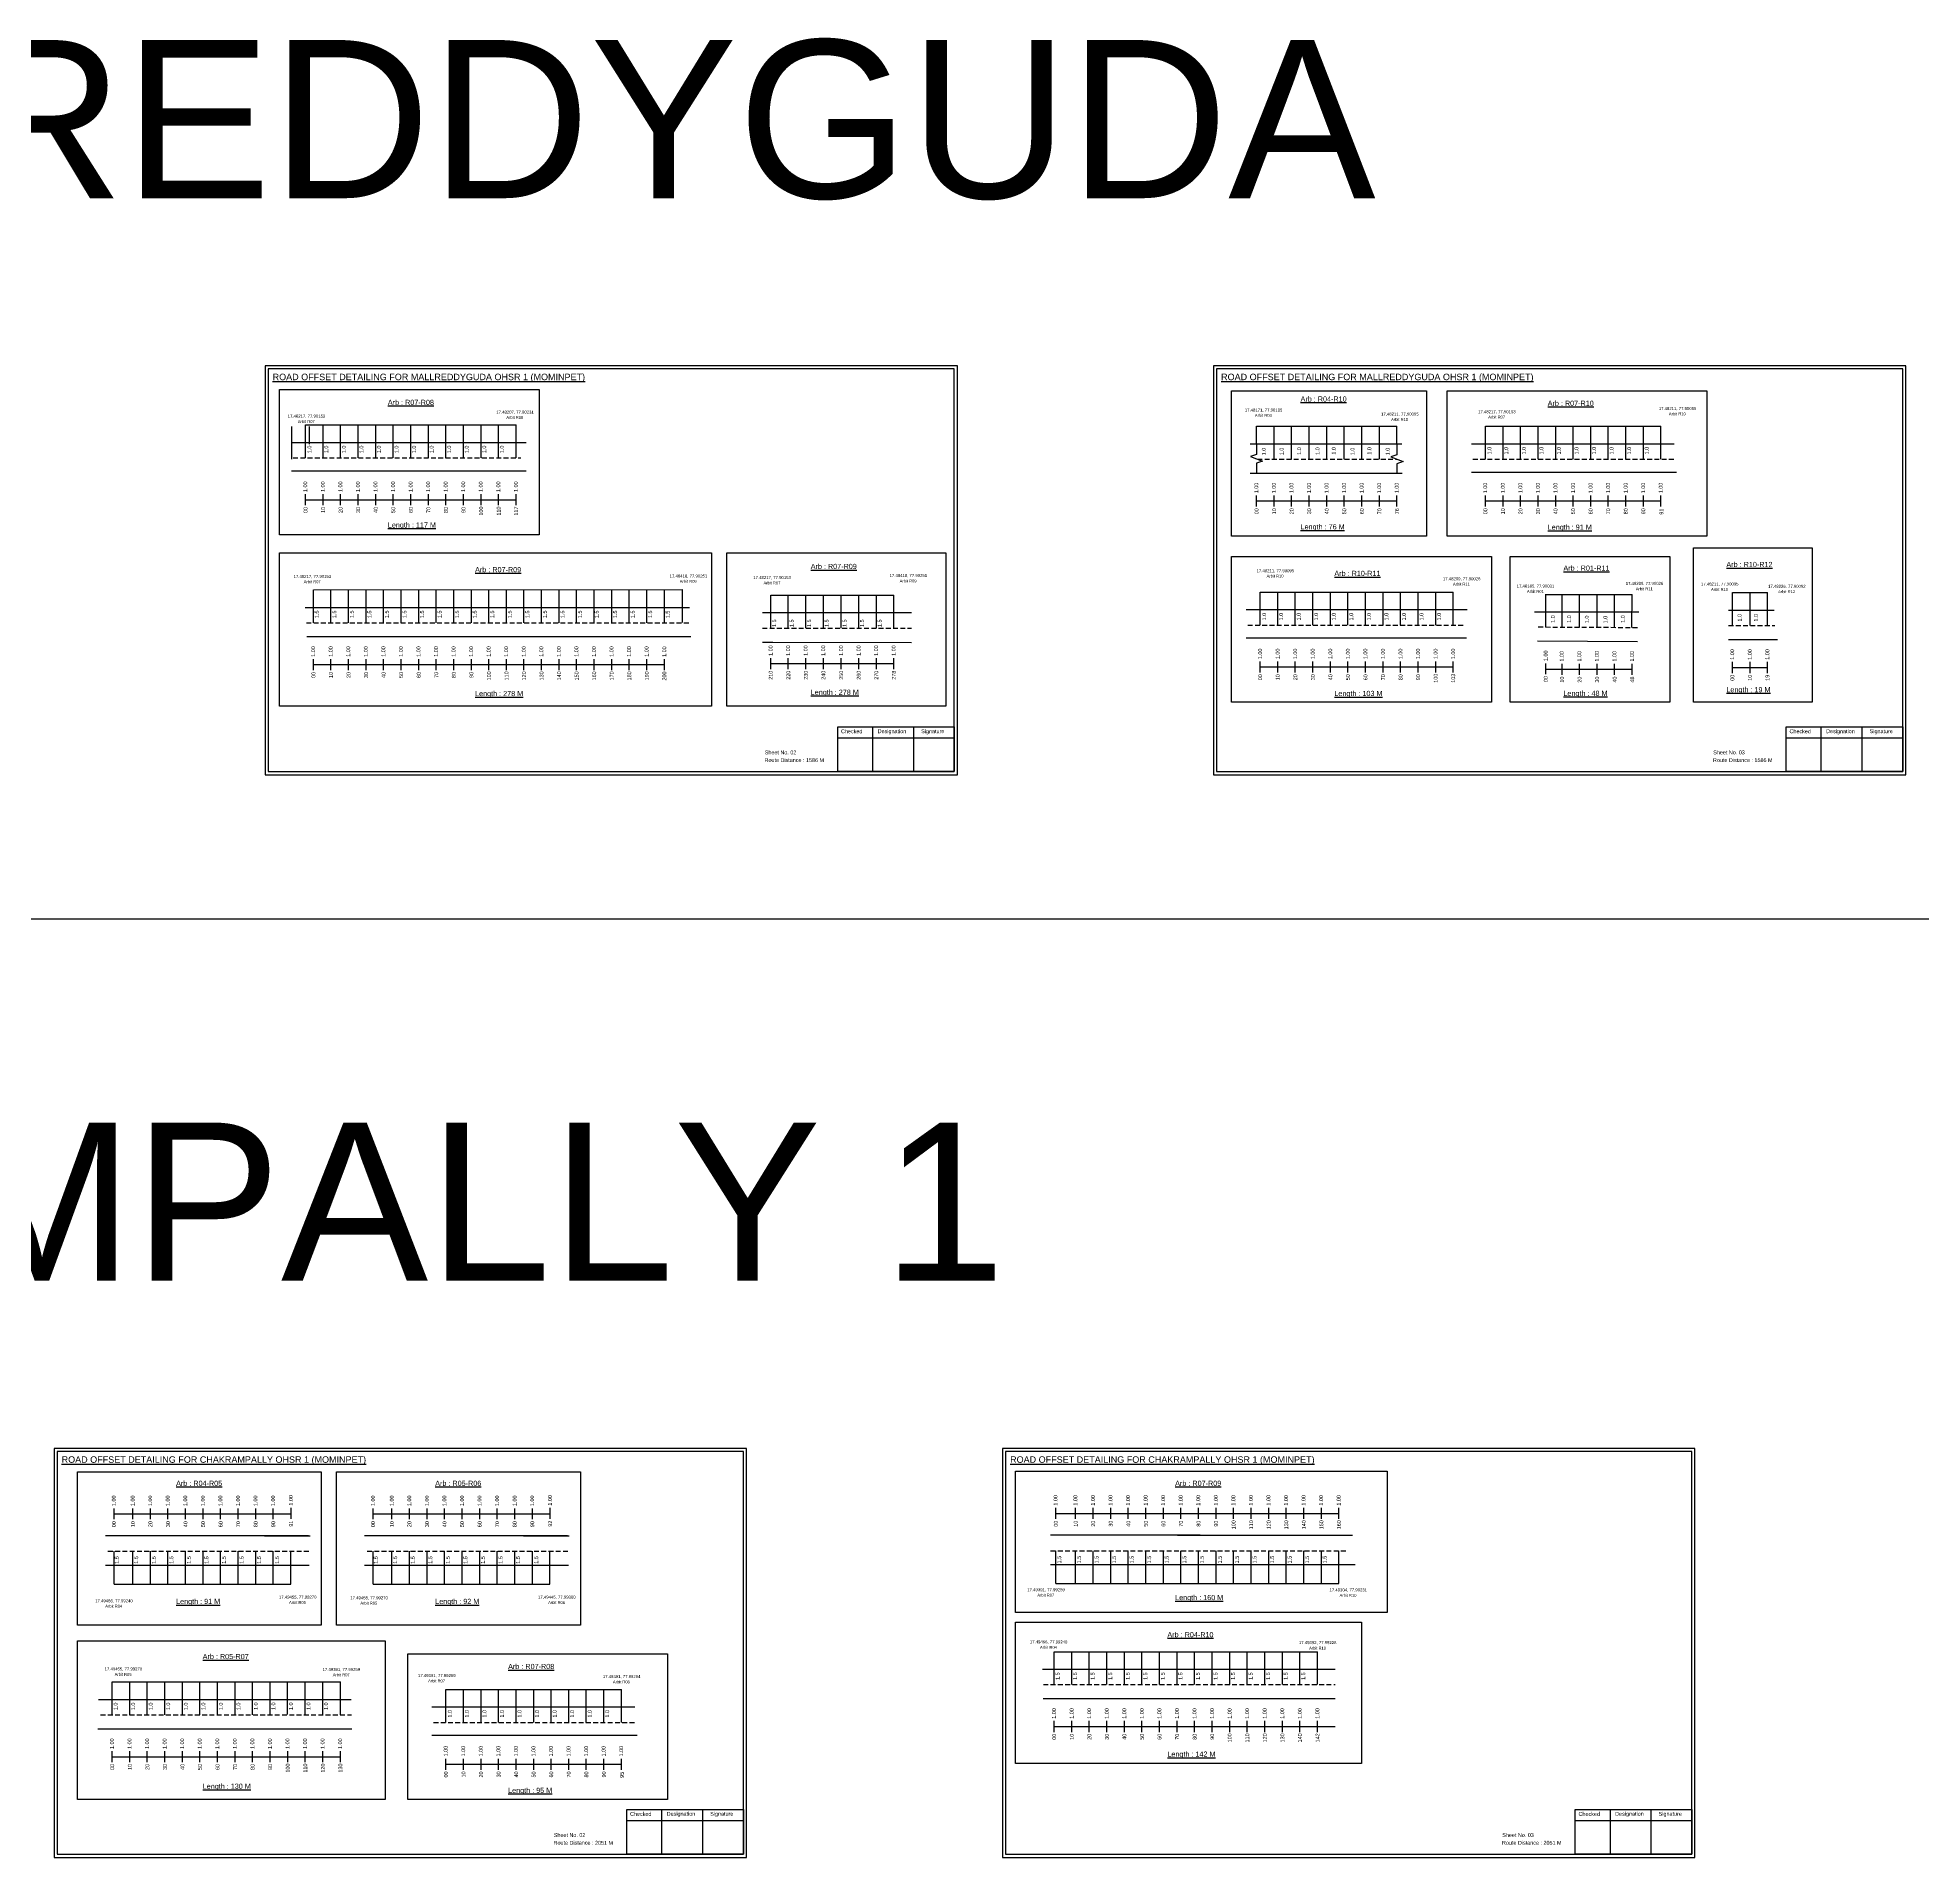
# Model space of a CAD drawing. Header units: inches. Extents: x -117 to 51867, y -12715 to 3423.
# Drawn here: x 29592 to 31053, y -1368 to 42 of the extents above; entities that cross this region are included whole.
import ezdxf

# ---------------------------------------------------------------- set-up
doc = ezdxf.new("R2010")
doc.units = ezdxf.units.IN
doc.header["$MEASUREMENT"] = 0
doc.linetypes.add('DASHED2', pattern=[0.375, 0.25, -0.125])
for name, color, linetype in [('PDF_Geometry', 7, 'Continuous'), ('PDF_Text', 5, 'Continuous'), ('pipe', 5, 'Continuous')]:
    doc.layers.add(name, color=color, linetype=linetype)
doc.styles.add('PDF Arial', font='arial.ttf')
doc.styles.get("Standard").update_dxf_attribs({"font": 'arial.ttf'})

msp = doc.modelspace()

# ---------------------------------------------------------------- linework, layer by layer
for p, q in [((29789.5, -284.6), (29789.5, -259.1)), ((29800, -283.5), (29800, -258)), ((29803.1, -272.8), (29803.1, -259.1)), ((29813.6, -283.5), (29813.6, -258)), ((29827.2, -283.5), (29827.2, -258)), ((29840.8, -283.5), (29840.8, -258)), ((29854.4, -283.5), (29854.4, -258)), ((29868, -283.5), (29868, -258)), ((29881.6, -283.5), (29881.6, -258)), ((29895.2, -283.5), (29895.2, -258)), ((29908.8, -283.5), (29908.8, -258)), ((29922.4, -283.5), (29922.4, -258)), ((29936, -283.5), (29936, -258)), ((29949.6, -283.5), (29949.6, -258)), ((29963.2, -283.5), (29963.2, -258)), ((30537, -272.6), (30537, -259)), ((30550.6, -284.5), (30550.6, -259)), ((30564.2, -284.5), (30564.2, -259)), ((30577.8, -284.5), (30577.8, -259)), ((30591.4, -284.5), (30591.4, -259)), ((30605, -284.5), (30605, -259)), ((30618.6, -284.5), (30618.6, -259)), ((30632.2, -284.5), (30632.2, -259)), ((30645.8, -272.6), (30645.8, -259)), ((30714.4, -284.5), (30714.4, -259)), ((30728, -284.5), (30728, -259)), ((30741.6, -284.5), (30741.6, -259)), ((30755.2, -284.5), (30755.2, -259)), ((30768.8, -284.5), (30768.8, -259)), ((30782.4, -284.5), (30782.4, -259)), ((30796, -284.5), (30796, -259)), ((30809.6, -284.5), (30809.6, -259)), ((30823.2, -284.5), (30823.2, -259)), ((30836.8, -284.5), (30836.8, -259)), ((30850.4, -284.5), (30850.4, -259)), ((29789.1, -271.6), (29971, -271.6)), ((30532, -272.6), (30649.6, -272.6)), ((30703.5, -272.6), (30860.6, -272.6)), ((29971, -293.8), (29789.1, -293.8)), ((30532.1, -295.3), (30649.9, -295.3)), ((30862.5, -294.8), (30703.5, -294.8)), ((29806.1, -411.2), (29806.1, -385.7)), ((29819.7, -411.2), (29819.7, -385.7)), ((29833.3, -411.2), (29833.3, -385.7)), ((29846.9, -411.2), (29846.9, -385.7)), ((29860.5, -411.2), (29860.5, -385.7)), ((29874.1, -411.2), (29874.1, -385.7)), ((29887.7, -411.2), (29887.7, -385.7)), ((29901.3, -411.2), (29901.3, -385.7)), ((29914.9, -411.2), (29914.9, -385.7)), ((29928.5, -411.2), (29928.5, -385.7)), ((29942.1, -411.2), (29942.1, -385.7)), ((29955.7, -411.2), (29955.7, -385.7)), ((29969.3, -411.2), (29969.3, -385.7)), ((29982.9, -411.2), (29982.9, -385.7)), ((29996.5, -411.2), (29996.5, -385.7)), ((30010.1, -411.2), (30010.1, -385.7)), ((30023.7, -411.2), (30023.7, -385.7)), ((30037.3, -411.2), (30037.3, -385.7)), ((30050.9, -411.2), (30050.9, -385.7)), ((30064.5, -411.2), (30064.5, -385.7)), ((30078.2, -411.1), (30078.2, -385.8)), ((30092.1, -411.1), (30092.1, -385.5)), ((30160.5, -415.5), (30160.5, -390)), ((30174.1, -415.5), (30174.1, -390)), ((30187.7, -415.5), (30187.7, -390)), ((30201.3, -415.5), (30201.3, -390)), ((30215.2, -415.5), (30215.2, -390)), ((30228.8, -415.5), (30228.8, -390)), ((30242.4, -415.5), (30242.4, -390)), ((30256, -415.5), (30256, -390)), ((30539.8, -413), (30539.8, -387.5)), ((30553.4, -413), (30553.4, -387.5)), ((30567, -413), (30567, -387.5)), ((30580.6, -413), (30580.6, -387.5)), ((30594.2, -413), (30594.2, -387.5)), ((30607.8, -413), (30607.8, -387.5)), ((30621.4, -413), (30621.4, -387.5)), ((30635, -413), (30635, -387.5)), ((30648.6, -413), (30648.6, -387.5)), ((30662.2, -413), (30662.2, -387.5)), ((30675.8, -413), (30675.8, -387.5)), ((30689.4, -413), (30689.4, -387.5)), ((30761.2, -414.6), (30761.2, -389.1)), ((30773.7, -414.7), (30773.7, -389.4)), ((30787.3, -414.7), (30787.3, -389.4)), ((30800.9, -414.6), (30800.9, -389.4)), ((30814.5, -414.9), (30814.5, -389.4)), ((30827.9, -414.9), (30828.1, -389.4)), ((30905.8, -413.5), (30905.8, -387.9)), ((30919.4, -413.5), (30919.4, -387.9)), ((30933, -413.5), (30933, -387.9)), ((29799.7, -399.3), (30097.6, -399.3)), ((30269.6, -403.6), (30154.1, -403.6)), ((30529, -401.1), (30700.3, -401.1)), ((30833.3, -403), (30752.4, -403)), ((30902.8, -401.6), (30938.2, -401.6)), ((29801, -421.9), (30098.5, -422)), ((30699.6, -423.3), (30529, -423.3)), ((30154.1, -426.3), (30162.2, -426.3)), ((30162.2, -426.3), (30269.6, -426.6)), ((30754.6, -425.2), (30832.3, -425.7)), ((30902.8, -424.3), (30940.6, -424.3)), ((28753.1, -640.7), (32254.2, -640.7)), ((29802.3, -1118.7), (29645, -1118.7)), ((29768.2, -1118.7), (29803.5, -1118.7)), ((30003, -1118.7), (29845.8, -1118.7)), ((29969, -1118.7), (30004.3, -1118.7)), ((30493.2, -1118.3), (30377.4, -1118.3)), ((30475.7, -1118.3), (30611.3, -1118.3)), ((29651.6, -1156.1), (29651.6, -1130.5)), ((29666.2, -1156.1), (29666.2, -1130.5)), ((29679.8, -1156.1), (29679.8, -1130.5)), ((29693.4, -1156.1), (29693.4, -1130.5)), ((29707, -1156.1), (29707, -1130.5)), ((29720.6, -1156.1), (29720.6, -1130.5)), ((29734.2, -1156.1), (29734.2, -1130.5)), ((29747.8, -1156.1), (29747.8, -1130.5)), ((29761.4, -1156.1), (29761.4, -1130.5)), ((29775, -1156.1), (29775, -1130.5)), ((29788.6, -1156.1), (29788.6, -1130.5)), ((29852.3, -1156.1), (29852.3, -1130.5)), ((29867, -1156.1), (29867, -1130.5)), ((29880.6, -1156.1), (29880.6, -1130.5)), ((29894.2, -1156.1), (29894.2, -1130.5)), ((29907.8, -1156.1), (29907.8, -1130.5)), ((29921.4, -1156.1), (29921.4, -1130.5)), ((29935, -1156.1), (29935, -1130.5)), ((29948.6, -1156.1), (29948.6, -1130.5)), ((29962.2, -1156.1), (29962.2, -1130.5)), ((29975.8, -1156.1), (29975.8, -1130.5)), ((29989.4, -1156.1), (29989.4, -1130.5)), ((30381.4, -1155.7), (30381.4, -1130.2)), ((30396.8, -1155.7), (30396.8, -1130.2)), ((30410.4, -1155.7), (30410.4, -1130.2)), ((30424, -1155.7), (30424, -1130.2)), ((30437.6, -1155.7), (30437.6, -1130.2)), ((30451.2, -1155.7), (30451.2, -1130.2)), ((30464.8, -1155.7), (30464.8, -1130.2)), ((30478.4, -1155.7), (30478.4, -1130.2)), ((30492, -1155.7), (30492, -1130.2)), ((30505.6, -1155.7), (30505.6, -1130.2)), ((30519.2, -1155.7), (30519.2, -1130.2)), ((30532.8, -1155.7), (30532.8, -1130.2)), ((30546.4, -1155.7), (30546.4, -1130.2)), ((30560, -1155.7), (30560, -1130.2)), ((30573.6, -1155.7), (30573.6, -1130.2)), ((30587.2, -1155.7), (30587.2, -1130.2)), ((30600.8, -1155.7), (30600.8, -1130.2)), ((29645, -1141.3), (29677.1, -1141.3)), ((29677.1, -1141.3), (29802.9, -1141.3)), ((29845.8, -1141.3), (29877.9, -1141.3)), ((29877.9, -1141.3), (30003.7, -1141.3)), ((30377.4, -1141), (30613.4, -1141)), ((30380.2, -1234), (30380.2, -1208.5)), ((30393.8, -1234), (30393.8, -1208.5)), ((30407.4, -1234), (30407.4, -1208.5)), ((30421, -1234), (30421, -1208.5)), ((30434.6, -1234), (30434.6, -1208.5)), ((30448.2, -1234), (30448.2, -1208.5)), ((30461.8, -1234), (30461.8, -1208.5)), ((30475.4, -1234), (30475.4, -1208.5)), ((30489, -1234), (30489, -1208.5)), ((30502.6, -1234), (30502.6, -1208.5)), ((30516.2, -1234), (30516.2, -1208.5)), ((30529.8, -1234), (30529.8, -1208.5)), ((30543.4, -1234), (30543.4, -1208.5)), ((30557, -1234), (30557, -1208.5)), ((30570.6, -1234), (30570.6, -1208.5)), ((30584.2, -1234), (30584.2, -1208.5)), ((30371, -1222.1), (30597.8, -1222.1)), ((29650.2, -1257.4), (29650.2, -1231.9)), ((29663.8, -1257.4), (29663.8, -1231.9)), ((29677.4, -1257.4), (29677.4, -1231.9)), ((29691, -1257.4), (29691, -1231.9)), ((29704.6, -1257.4), (29704.6, -1231.9)), ((29718.2, -1257.4), (29718.2, -1231.9)), ((29731.8, -1257.4), (29731.8, -1231.9)), ((29745.4, -1257.4), (29745.4, -1231.9)), ((29759, -1257.4), (29759, -1231.9)), ((29772.5, -1257.2), (29772.5, -1231.7)), ((29786.1, -1257.2), (29786.1, -1231.7)), ((29799.7, -1257.2), (29799.7, -1231.7)), ((29813.3, -1257.2), (29813.3, -1231.7)), ((29827, -1257.4), (29827, -1231.9)), ((29908.8, -1263.2), (29908.8, -1237.7)), ((29922.4, -1263.2), (29922.4, -1237.7)), ((29936, -1263.2), (29936, -1237.7)), ((29949.6, -1263.2), (29949.6, -1237.7)), ((29963.2, -1263.2), (29963.2, -1237.7)), ((29976.8, -1263.2), (29976.8, -1237.7)), ((29990.4, -1263.2), (29990.4, -1237.7)), ((30004, -1263.2), (30004, -1237.7)), ((30017.6, -1263.2), (30017.6, -1237.7)), ((30031.2, -1263.2), (30031.2, -1237.7)), ((30044.8, -1263.2), (30044.8, -1237.7)), ((29639.5, -1245.5), (29835.4, -1245.5)), ((29897.9, -1251.3), (30055.1, -1251.3)), ((30371.5, -1244.8), (30597.8, -1244.8)), ((29639, -1268.2), (29835.8, -1268.2)), ((30056.9, -1273.5), (29897.9, -1273.5))]:
    msp.add_line(p, q)
at = {"color": 5}
for p, q in [((29800, -258), (29963.2, -258)), ((30537, -259), (30645.8, -259)), ((30714.4, -259), (30850.4, -259)), ((29806.1, -385.7), (30092.1, -385.5)), ((30160.5, -390), (30256, -390)), ((30539.8, -387.5), (30689.4, -387.5)), ((30761.2, -389.4), (30828.1, -389.4)), ((30905.8, -387.9), (30933, -387.9)), ((29651.6, -1156.1), (29788.6, -1156.1)), ((29852.3, -1156.1), (29989.4, -1156.1)), ((30381.4, -1155.7), (30600.8, -1155.7)), ((30380.2, -1208.5), (30584.2, -1208.5)), ((29650.2, -1231.9), (29827, -1231.9)), ((29908.8, -1237.7), (30044.8, -1237.7))]:
    msp.add_line(p, q, dxfattribs=at)
at = {"linetype": 'DASHED2', "ltscale": 15}
for p, q in [((29790.4, -283.5), (29966.8, -283.5)), ((30537.7, -284.5), (30645.8, -284.5)), ((30704.7, -284.5), (30860.6, -284.5)), ((29800.7, -411.2), (30097.2, -411.2)), ((30154.1, -415.5), (30269.6, -415.5)), ((30530.2, -413), (30697.8, -413)), ((30755.3, -414.5), (30833.6, -414.9)), ((30902.8, -413.5), (30938.7, -413.5)), ((29646.9, -1130.5), (29803.2, -1130.5)), ((29847.7, -1130.5), (30004, -1130.5)), ((30377.4, -1130.2), (30607.8, -1130.2)), ((30371.8, -1233.9), (30597.8, -1234)), ((29641.2, -1257.4), (29835.5, -1257.4)), ((29899.2, -1263.2), (30055.1, -1263.2))]:
    msp.add_line(p, q, dxfattribs=at)
at = {"color": 217, "true_color": 0x93278f}
for p, q in [((29800, -320.2), (29800, -311.6)), ((29800, -315.9), (29963.2, -315.9)), ((29813.6, -320.2), (29813.6, -311.6)), ((29827.2, -320.2), (29827.2, -311.6)), ((29840.8, -320.2), (29840.8, -311.6)), ((29854.4, -320.2), (29854.4, -311.6)), ((29868, -320.2), (29868, -311.6)), ((29881.6, -320.2), (29881.6, -311.6)), ((29895.2, -320.2), (29895.2, -311.6)), ((29908.8, -320.2), (29908.8, -311.6)), ((29922.4, -320.2), (29922.4, -311.6)), ((29936, -320.2), (29936, -311.6)), ((29949.6, -320.2), (29949.6, -311.6)), ((29963.2, -320.2), (29963.2, -311.6)), ((30537, -321.2), (30537, -312.7)), ((30537, -316.9), (30645.8, -316.9)), ((30550.6, -321.2), (30550.6, -312.7)), ((30564.2, -321.2), (30564.2, -312.7)), ((30577.8, -321.2), (30577.8, -312.7)), ((30591.4, -321.2), (30591.4, -312.7)), ((30605, -321.2), (30605, -312.7)), ((30618.6, -321.2), (30618.6, -312.7)), ((30632.2, -321.2), (30632.2, -312.7)), ((30645.8, -321.2), (30645.8, -312.7)), ((30714.4, -321.2), (30714.4, -312.7)), ((30714.4, -316.9), (30850.4, -316.9)), ((30728, -321.2), (30728, -312.7)), ((30741.6, -321.2), (30741.6, -312.7)), ((30755.2, -321.2), (30755.2, -312.7)), ((30768.8, -321.2), (30768.8, -312.7)), ((30782.4, -321.2), (30782.4, -312.7)), ((30796, -321.2), (30796, -312.7)), ((30809.6, -321.2), (30809.6, -312.7)), ((30823.2, -321.2), (30823.2, -312.7)), ((30836.8, -321.2), (30836.8, -312.7)), ((30850.4, -321.2), (30850.4, -312.7)), ((29806.1, -447.9), (29806.1, -439.4)), ((29806.1, -443.7), (30078.2, -443.6)), ((29819.7, -447.9), (29819.7, -439.4)), ((29833.3, -447.9), (29833.3, -439.4)), ((29846.9, -447.9), (29846.9, -439.4)), ((29860.5, -447.9), (29860.5, -439.4)), ((29874.1, -447.9), (29874.1, -439.4)), ((29887.7, -447.9), (29887.7, -439.4)), ((29901.3, -447.9), (29901.3, -439.4)), ((29914.9, -447.9), (29914.9, -439.4)), ((29928.5, -447.9), (29928.5, -439.4)), ((29942.1, -447.9), (29942.1, -439.4)), ((29955.7, -447.9), (29955.7, -439.4)), ((29969.3, -447.9), (29969.3, -439.4)), ((29982.9, -447.9), (29982.9, -439.4)), ((29996.5, -447.9), (29996.5, -439.4)), ((30010.1, -447.9), (30010.1, -439.4)), ((30023.7, -447.9), (30023.7, -439.4)), ((30037.3, -447.9), (30037.3, -439.4)), ((30050.9, -447.9), (30050.9, -439.4)), ((30064.5, -447.9), (30064.5, -439.4)), ((30078.2, -448), (30078.2, -439.5)), ((30160.5, -447.2), (30160.5, -438.6)), ((30160.5, -442.9), (30256, -442.9)), ((30174.1, -447.2), (30174.1, -438.6)), ((30187.7, -447.2), (30187.7, -438.6)), ((30201.3, -447.2), (30201.3, -438.6)), ((30215.2, -447.2), (30215.2, -438.6)), ((30228.8, -447.2), (30228.8, -438.6)), ((30242.4, -447.2), (30242.4, -438.6)), ((30256, -447.2), (30256, -438.6)), ((30539.8, -449.7), (30539.8, -441.2)), ((30539.8, -445.5), (30689.4, -445.4)), ((30553.4, -449.7), (30553.4, -441.2)), ((30567, -449.7), (30567, -441.2)), ((30580.6, -449.7), (30580.6, -441.2)), ((30594.2, -449.7), (30594.2, -441.2)), ((30607.8, -449.7), (30607.8, -441.2)), ((30621.4, -449.7), (30621.4, -441.2)), ((30635, -449.7), (30635, -441.2)), ((30648.6, -449.7), (30648.6, -441.2)), ((30662.2, -449.7), (30662.2, -441.2)), ((30675.8, -449.7), (30675.8, -441.2)), ((30689.4, -449.7), (30689.4, -441.2)), ((30761.2, -451.2), (30761.2, -442.7)), ((30761.2, -447.3), (30828.1, -447.3)), ((30773.7, -451.6), (30773.7, -443)), ((30787.3, -451.6), (30787.3, -443)), ((30800.9, -451.6), (30800.9, -443)), ((30814.5, -451.6), (30814.5, -443)), ((30828.1, -451.6), (30828.1, -443)), ((30905.8, -450.2), (30905.8, -441.6)), ((30905.8, -445.9), (30933, -445.9)), ((30919.4, -450.2), (30919.4, -441.6)), ((30933, -450.2), (30933, -441.6)), ((29651.6, -1105.9), (29651.6, -1097.4)), ((29651.6, -1101.7), (29788.8, -1101.6)), ((29666.2, -1105.9), (29666.2, -1097.4)), ((29679.8, -1105.9), (29679.8, -1097.4)), ((29693.4, -1105.9), (29693.4, -1097.4)), ((29707, -1105.9), (29707, -1097.4)), ((29720.6, -1105.9), (29720.6, -1097.4)), ((29734.2, -1105.9), (29734.2, -1097.4)), ((29747.8, -1105.9), (29747.8, -1097.4)), ((29761.4, -1105.9), (29761.4, -1097.4)), ((29775, -1105.9), (29775, -1097.4)), ((29788.8, -1105.6), (29788.8, -1097)), ((29852.3, -1105.9), (29852.3, -1097.4)), ((29852.3, -1101.7), (29989.6, -1101.6)), ((29867, -1105.9), (29867, -1097.4)), ((29880.6, -1105.9), (29880.6, -1097.4)), ((29894.2, -1105.9), (29894.2, -1097.4)), ((29907.8, -1105.9), (29907.8, -1097.4)), ((29921.4, -1105.9), (29921.4, -1097.4)), ((29935, -1105.9), (29935, -1097.4)), ((29948.6, -1105.9), (29948.6, -1097.4)), ((29962.2, -1105.9), (29962.2, -1097.4)), ((29975.8, -1105.9), (29975.8, -1097.4)), ((29989.6, -1105.6), (29989.6, -1097)), ((30381.4, -1105.6), (30381.4, -1097)), ((30381.4, -1101.3), (30600.8, -1101.3)), ((30396.8, -1105.6), (30396.8, -1097)), ((30410.4, -1105.6), (30410.4, -1097)), ((30424, -1105.6), (30424, -1097)), ((30437.6, -1105.6), (30437.6, -1097)), ((30451.2, -1105.6), (30451.2, -1097)), ((30464.8, -1105.6), (30464.8, -1097)), ((30478.4, -1105.6), (30478.4, -1097)), ((30492, -1105.6), (30492, -1097)), ((30505.6, -1105.6), (30505.6, -1097)), ((30519.2, -1105.6), (30519.2, -1097)), ((30532.8, -1105.6), (30532.8, -1097)), ((30546.4, -1105.6), (30546.4, -1097)), ((30560, -1105.6), (30560, -1097)), ((30573.6, -1105.6), (30573.6, -1097)), ((30587.2, -1105.6), (30587.2, -1097)), ((30600.8, -1105.6), (30600.8, -1097)), ((30380.1, -1270.7), (30380.1, -1262.1)), ((30380.2, -1266.4), (30597.8, -1266.4)), ((30393.8, -1270.7), (30393.8, -1262.1)), ((30407.4, -1270.7), (30407.4, -1262.1)), ((30421, -1270.7), (30421, -1262.1)), ((30434.6, -1270.7), (30434.6, -1262.1)), ((30448.2, -1270.7), (30448.2, -1262.1)), ((30461.8, -1270.7), (30461.8, -1262.1)), ((30475.4, -1270.7), (30475.4, -1262.1)), ((30489, -1270.7), (30489, -1262.1)), ((30502.6, -1270.7), (30502.6, -1262.1)), ((30516.2, -1270.7), (30516.2, -1262.1)), ((30529.8, -1270.7), (30529.8, -1262.1)), ((30543.4, -1270.7), (30543.4, -1262.1)), ((30557, -1270.7), (30557, -1262.1)), ((30570.6, -1270.7), (30570.6, -1262.1)), ((30584.2, -1270.7), (30584.2, -1262.1)), ((29650.2, -1294.1), (29650.2, -1285.6)), ((29650.2, -1289.9), (29827, -1289.8)), ((29663.8, -1294.1), (29663.8, -1285.6)), ((29677.4, -1294.1), (29677.4, -1285.6)), ((29691, -1294.1), (29691, -1285.6)), ((29704.6, -1294.1), (29704.6, -1285.6)), ((29718.2, -1294.1), (29718.2, -1285.6)), ((29731.8, -1294.1), (29731.8, -1285.6)), ((29745.4, -1294.1), (29745.4, -1285.6)), ((29759, -1294.1), (29759, -1285.6)), ((29772.6, -1294.1), (29772.6, -1285.6)), ((29786.2, -1294.1), (29786.2, -1285.6)), ((29799.8, -1294.1), (29799.8, -1285.6)), ((29813.4, -1294.1), (29813.4, -1285.6)), ((29827, -1294.1), (29827, -1285.6)), ((29908.8, -1299.9), (29908.8, -1291.4)), ((29908.8, -1295.6), (30044.8, -1295.6)), ((29922.4, -1299.9), (29922.4, -1291.4)), ((29936, -1299.9), (29936, -1291.4)), ((29949.6, -1299.9), (29949.6, -1291.4)), ((29963.2, -1299.9), (29963.2, -1291.4)), ((29976.8, -1299.9), (29976.8, -1291.4)), ((29990.4, -1299.9), (29990.4, -1291.4)), ((30004, -1299.9), (30004, -1291.4)), ((30017.6, -1299.9), (30017.6, -1291.4)), ((30031.2, -1299.9), (30031.2, -1291.4)), ((30044.8, -1299.9), (30044.8, -1291.4))]:
    msp.add_line(p, q, dxfattribs=at)
for points in [[(29779.9, -230.5), (29981.1, -230.5), (29981.1, -343.2), (29779.9, -343.2)], [(30517.7, -231.5), (30668.6, -231.5), (30668.6, -344.2), (30517.7, -344.2)], [(30684.8, -231.5), (30886, -231.5), (30886, -344.2), (30684.8, -344.2)], [(29779.9, -357), (30114.6, -357), (30114.6, -476), (29779.9, -476)], [(30126.6, -357.1), (30296.2, -357.1), (30296.2, -476), (30126.6, -476)], [(30517.7, -360), (30719, -360), (30719, -472.7), (30517.7, -472.7)], [(30733.5, -360), (30857.3, -360), (30857.3, -472.7), (30733.5, -472.7)], [(30875.5, -353.1), (30967.5, -353.1), (30967.5, -472.7), (30875.5, -472.7)], [(29623.3, -1069.1), (29812.2, -1069.1), (29812.2, -1188), (29623.3, -1188)], [(29824.1, -1069.1), (30013, -1069.1), (30013, -1188), (29824.1, -1188)], [(30350.3, -1068.6), (30638.2, -1068.6), (30638.2, -1178.2), (30350.3, -1178.2)], [(30350.3, -1185.6), (30618.3, -1185.6), (30618.3, -1295.2), (30350.3, -1295.2)], [(29879.2, -1210.2), (30080.5, -1210.2), (30080.5, -1322.9), (29879.2, -1322.9)]]:
    msp.add_lwpolyline(points, close=True)
at = {"linetype": 'Continuous'}
for points in [[(30537, -272.3), (30537, -280.8), (30532.2, -282.5), (30541.7, -286), (30537, -287.7), (30537, -295)], [(30645.8, -272.6), (30645.8, -281.1), (30641, -282.8), (30650.5, -286.2), (30645.8, -288), (30645.8, -295.3)]]:
    msp.add_lwpolyline(points, dxfattribs=at)
at = {"layer": 'PDF_Geometry'}
for points in [[(29768.7, -212.2), (29768.7, -529), (30305.2, -529), (30305.2, -212.2)], [(29771, -214.6), (29771, -526.5), (30302.7, -526.5), (30302.7, -214.6)], [(30503.7, -212.2), (30503.7, -529), (31040.2, -529), (31040.2, -212.2)], [(30506, -214.6), (30506, -526.5), (31037.7, -526.5), (31037.7, -214.6)], [(29605.2, -1051), (29605.2, -1367.8), (30141.7, -1367.8), (30141.7, -1051)], [(30340.2, -1051), (30340.2, -1367.8), (30876.7, -1367.8), (30876.7, -1051)], [(29607.5, -1053.4), (29607.5, -1365.3), (30139.3, -1365.3), (30139.3, -1053.4)], [(30342.5, -1053.4), (30342.5, -1365.3), (30874.2, -1365.3), (30874.2, -1053.4)]]:
    msp.add_lwpolyline(points, close=True, dxfattribs=at)
at = {"layer": 'PDF_Geometry', "color": 242, "true_color": 0xcc1f26}
for points in [[(30302.7, -526.6), (30212.4, -526.6), (30212.4, -492), (30302.7, -492)], [(31037.7, -526.6), (30947.4, -526.6), (30947.4, -492), (31037.7, -492)], [(30139.3, -1365.4), (30048.9, -1365.4), (30048.9, -1330.8), (30139.3, -1330.8)], [(30874.2, -1365.4), (30783.9, -1365.4), (30783.9, -1330.8), (30874.2, -1330.8)]]:
    msp.add_lwpolyline(points, close=True, dxfattribs=at)
for points in [[(30239.4, -492), (30239.4, -526.6)], [(30271.1, -492), (30271.1, -526.6)], [(30974.4, -492), (30974.4, -526.6)], [(31006.1, -492), (31006.1, -526.6)], [(30212.4, -500.4), (30302.7, -500.4)], [(30947.4, -500.4), (31037.7, -500.4)], [(30048.9, -1339.2), (30139.3, -1339.2)], [(30075.9, -1330.8), (30075.9, -1365.4)], [(30107.6, -1330.8), (30107.6, -1365.4)], [(30783.9, -1339.2), (30874.2, -1339.2)], [(30810.9, -1330.8), (30810.9, -1365.4)], [(30842.6, -1330.8), (30842.6, -1365.4)]]:
    msp.add_lwpolyline(points, dxfattribs=at)
at = {"layer": 'pipe', "color": 0}
msp.add_lwpolyline([(29623.3, -1200), (29861.6, -1200), (29861.6, -1322.9), (29623.3, -1322.9)], close=True, dxfattribs=at)

# ---------------------------------------------------------------- texts
for s, height, p in [('MALLAREDDYGUDA', 122.535, (28974.3, -82.3)), ('Sheet No. 02', 3, (30155.9, -513.2)), ('Sheet No. 03', 3, (30890.9, -513.2)), ('Route Distance : 1586 M', 3, (30155.7, -519.2)), ('Route Distance : 1586 M', 3, (30890.7, -519.2)), ('CHAKRAMPALLY 1', 122.535, (28810.9, -921.1)), ('Sheet No. 02', 3, (29992.4, -1352)), ('Route Distance : 2051 M', 3, (29992.2, -1358)), ('Sheet No. 03', 3, (30727.4, -1352)), ('Route Distance : 2051 M', 3, (30727.2, -1358))]:
    msp.add_text(s, height=height).set_placement(p)
at = {"color": 242, "true_color": 0xcd2027}
for s, height, p in [('%%UROAD OFFSET DETAILING FOR MALLREDDYGUDA OHSR 1 (MOMINPET)', 5, (29774.5, -223.3)), ('%%UROAD OFFSET DETAILING FOR MALLREDDYGUDA OHSR 1 (MOMINPET)', 5, (30509.5, -223.3)), ('%%UArb : R07-R08', 4, (29863.8, -242.5)), ('%%UArb : R04-R10', 4, (30571.1, -239.9)), ('%%UArb : R07-R10', 4, (30762.6, -243.2)), ('%%ULength : 117 M', 4, (29863.8, -337.5)), ('%%ULength : 76 M', 4, (30571.1, -338.9)), ('%%ULength : 91 M', 4, (30762.6, -339.2)), ('%%UArb : R10-R12', 4, (30901.1, -368.1)), ('%%UArb : R07-R09', 4, (29931.4, -372.1)), ('%%UArb : R07-R09', 4, (30191.5, -369.6)), ('%%UArb : R10-R11', 4, (30597.3, -375)), ('%%UArb : R01-R11', 4, (30774.8, -370.9)), ('%%ULength : 278 M', 4, (29931.4, -468.1)), ('%%ULength : 278 M', 4, (30191.5, -467.1)), ('%%ULength : 103 M', 4, (30597.3, -468)), ('%%ULength : 48 M', 4, (30774.8, -467.9)), ('%%ULength : 19 M', 4, (30901.1, -465.1)), ('%%UROAD OFFSET DETAILING FOR CHAKRAMPALLY OHSR 1 (MOMINPET)', 5, (29611, -1062.1)), ('%%UROAD OFFSET DETAILING FOR CHAKRAMPALLY OHSR 1 (MOMINPET)', 5, (30346, -1062.1)), ('%%UArb : R04-R05', 4, (29699.7, -1080)), ('%%UArb : R05-R06', 4, (29900.5, -1080)), ('%%UArb : R07-R09', 4, (30473.9, -1080)), ('%%ULength : 91 M', 4, (29699.7, -1171.5)), ('%%ULength : 92 M', 4, (29900.5, -1171.5)), ('%%ULength : 160 M', 4, (30473.9, -1168.5)), ('%%UArb : R04-R10', 4, (30467.9, -1197.3)), ('%%UArb : R05-R07', 4, (29720.3, -1214.2)), ('%%UArb : R07-R08', 4, (29957, -1221.9)), ('%%ULength : 142 M', 4, (30467.9, -1289.8)), ('%%ULength : 130 M', 4, (29720.3, -1314.7)), ('%%ULength : 95 M', 4, (29957, -1317.9))]:
    msp.add_text(s, height=height, dxfattribs=at).set_placement(p)
at = {"color": 5}
for s, height, p in [('17.48207, 77.90231', 2.34, (29947.8, -249.2)), ('17.48171, 77.90105', 2.34, (30527.9, -247.6)), ('17.48217, 77.90153', 2.34, (30708.7, -248.9)), ('17.48211, 77.90095', 2.34, (30848.7, -246.4)), ('Arbit R10', 2.25, (30856.5, -250.5)), ('17.48217, 77.90153', 2.34, (29786.2, -252.3)), ('Arbit R07', 2.25, (29794, -256.5)), ('Arbit R08', 2.25, (29955.6, -253.3)), ('Arbit R04', 2.25, (30535.7, -251.7)), ('17.48211, 77.90095', 2.34, (30633.5, -250.7)), ('Arbit R10', 2.25, (30641.3, -254.9)), ('Arbit R07', 2.25, (30716.5, -253)), ('17.48217, 77.90153', 2.34, (29790.8, -376.5)), ('Arbit R07', 2.25, (29798.6, -380.6)), ('17.48418, 77.90251', 2.34, (30082.2, -376.2)), ('Arbit R09', 2.25, (30090, -380.3)), ('17.48217, 77.90153', 2.34, (30147, -377.4)), ('Arbit R07', 2.25, (30154.9, -381.5)), ('17.48418, 77.90251', 2.34, (30252.6, -375.8)), ('Arbit R09', 2.25, (30260.4, -380)), ('17.48211, 77.90095', 2.34, (30537, -372.1)), ('Arbit R10', 2.25, (30544.8, -376.2)), ('17.48209, 77.90026', 2.34, (30681.4, -378.3)), ('17.48209, 77.90026', 2.34, (30823.1, -381.9)), ('Arbit R11', 2.25, (30689.2, -382.4)), ('17.48185, 77.90031', 2.34, (30738.6, -384)), ('Arbit R01', 2.25, (30746.5, -388.1)), ('Arbit R11', 2.25, (30830.9, -386.1)), ('17.48211, 77.90095', 2.34, (30881.4, -382.4)), ('Arbit R10', 2.25, (30889.2, -386.6)), ('17.48226, 77.90092', 2.34, (30933.4, -384.2)), ('Arbit R12', 2.25, (30941.2, -388.3)), ('17.49466, 77.99240', 2.34, (29637, -1170.2)), ('17.49455, 77.99270', 2.34, (29779.4, -1167.3)), ('17.49455, 77.99270', 2.34, (29834.7, -1167.9)), ('17.49445, 77.99300', 2.34, (29980.2, -1167.3)), ('17.49391, 77.99259', 2.34, (30359.3, -1161.6)), ('Arbit R07', 2.25, (30367.1, -1165.8)), ('17.49304, 77.99231', 2.34, (30593.5, -1161.8)), ('Arbit R10', 2.25, (30601.3, -1165.9)), ('Arbit R04', 2.25, (29644.8, -1174.3)), ('Arbit R05', 2.25, (29787.2, -1171.5)), ('Arbit R05', 2.25, (29842.5, -1172)), ('Arbit R06', 2.25, (29988, -1171.5)), ('17.49466, 77.99240', 2.34, (30361.3, -1202.1)), ('Arbit R04', 2.25, (30369.2, -1206.2)), ('17.49392, 77.99228', 2.34, (30569.8, -1202.6)), ('Arbit R10', 2.25, (30577.7, -1206.8)), ('17.49455, 77.99270', 2.34, (29644.3, -1223)), ('Arbit R05', 2.25, (29652.1, -1227.2)), ('17.49391, 77.99259', 2.34, (29813.2, -1223.4)), ('Arbit R07', 2.25, (29821.1, -1227.5)), ('17.49391, 77.99259', 2.34, (29887.2, -1228.1)), ('17.49391, 77.99294', 2.34, (30030.4, -1228.9)), ('Arbit R07', 2.25, (29895, -1232.2)), ('Arbit R08', 2.25, (30038.2, -1233))]:
    msp.add_text(s, height=height, dxfattribs=at).set_placement(p)
for s, p in [('1.0', (29804.5, -279.8)), ('1.0', (29817.6, -279.8)), ('1.0', (29831.2, -279.8)), ('1.0', (29844.8, -279.8)), ('1.0', (29858.4, -279.8)), ('1.0', (29872, -279.8)), ('1.0', (29885.6, -279.8)), ('1.0', (29899.2, -279.8)), ('1.0', (29912.8, -279.8)), ('1.0', (29926.4, -279.8)), ('1.0', (29940, -279.8)), ('1.0', (29953.6, -279.8)), ('1.0', (30544.1, -281.5)), ('1.0', (30557.9, -281.4)), ('1.0', (30571.5, -281.1)), ('1.0', (30585.7, -281.1)), ('1.0', (30598.3, -281)), ('1.0', (30612.8, -281.4)), ('1.0', (30625.9, -281)), ('1.0', (30640.1, -281.5)), ('1.0', (30718.9, -280.8)), ('1.0', (30732, -280.8)), ('1.0', (30745.6, -280.8)), ('1.0', (30759.2, -280.8)), ('1.0', (30772.8, -280.8)), ('1.0', (30786.4, -280.8)), ('1.0', (30800, -280.8)), ('1.0', (30813.6, -280.8)), ('1.0', (30827.2, -280.8)), ('1.0', (30840.8, -280.8)), ('1.5', (29810.2, -407.6)), ('1.5', (29823.8, -407.6)), ('1.5', (29837.4, -407.6)), ('1.5', (29851, -407.6)), ('1.5', (29864.6, -407.6)), ('1.5', (29878.2, -407.6)), ('1.5', (29891.8, -407.6)), ('1.5', (29905.4, -407.6)), ('1.5', (29919, -407.6)), ('1.5', (29932.6, -407.6)), ('1.5', (29946.2, -407.6)), ('1.5', (29959.8, -407.6)), ('1.5', (29973.4, -407.6)), ('1.5', (29987, -407.6)), ('1.5', (30000.6, -407.6)), ('1.5', (30014.2, -407.6)), ('1.5', (30027.1, -407.6)), ('1.5', (30041.4, -407.6)), ('1.5', (30055, -407.6)), ('1.5', (30068.6, -407.6)), ('1.5', (30082.2, -407.7)), ('1.5', (30164.7, -414.5)), ('1.5', (30178.2, -414.5)), ('1.5', (30191.8, -414.5)), ('1.5', (30205.4, -414.5)), ('1.5', (30219.2, -414.5)), ('1.5', (30232.8, -414.5)), ('1.5', (30246.4, -414.5)), ('1.0', (30544.4, -409.4)), ('1.0', (30557.5, -409.4)), ('1.0', (30571.1, -409.4)), ('1.0', (30584.7, -409.4)), ('1.0', (30598.3, -409.4)), ('1.0', (30611.9, -409.4)), ('1.0', (30625.5, -409.4)), ('1.0', (30639.1, -409.4)), ('1.0', (30652.7, -409.4)), ('1.0', (30666.3, -409.4)), ('1.0', (30679.9, -409.4)), ('1.0', (30768.1, -411.3)), ('1.0', (30780.7, -411.3)), ('1.0', (30794.4, -411.5)), ('1.0', (30808.8, -411.7)), ('1.0', (30822.3, -411.3)), ('1.0', (30912.8, -410.3)), ('1.0', (30925.4, -410.3)), ('1.5', (29655.2, -1140.3)), ('1.5', (29670.3, -1140.3)), ('1.5', (29683.9, -1140.3)), ('1.5', (29697.5, -1140.3)), ('1.5', (29711.1, -1140.3)), ('1.5', (29724.7, -1140.3)), ('1.5', (29738.3, -1140.3)), ('1.5', (29751.9, -1140.3)), ('1.5', (29765.5, -1140.3)), ('1.5', (29779.5, -1140.3)), ('1.5', (29855.9, -1140.3)), ('1.5', (29871, -1140.3)), ('1.5', (29884.6, -1140.3)), ('1.5', (29898.2, -1140.3)), ('1.5', (29911.8, -1140.3)), ('1.5', (29925.4, -1140.3)), ('1.5', (29939, -1140.3)), ('1.5', (29952.6, -1140.3)), ('1.5', (29966.2, -1140.3)), ('1.5', (29980.3, -1140.3)), ('1.5', (30385.6, -1140)), ('1.5', (30400.9, -1140)), ('1.5', (30414.5, -1140)), ('1.5', (30428.1, -1140)), ('1.5', (30441.7, -1140)), ('1.5', (30455.3, -1140)), ('1.5', (30468.9, -1140)), ('1.5', (30482.5, -1140)), ('1.5', (30496.1, -1140)), ('1.5', (30510.1, -1140)), ('1.5', (30523.3, -1140)), ('1.5', (30536.9, -1140)), ('1.5', (30550.5, -1140)), ('1.5', (30564.1, -1140)), ('1.5', (30577.7, -1140)), ('1.5', (30591.3, -1140)), ('1.5', (30384.3, -1230.3)), ('1.5', (30397.9, -1230.3)), ('1.5', (30411.5, -1230.3)), ('1.5', (30425.1, -1230.3)), ('1.5', (30438.7, -1230.3)), ('1.5', (30452.3, -1230.3)), ('1.5', (30465.9, -1230.3)), ('1.5', (30479.5, -1230.3)), ('1.5', (30493.1, -1230.3)), ('1.5', (30506.7, -1230.3)), ('1.5', (30520.3, -1230.3)), ('1.5', (30533.9, -1230.3)), ('1.5', (30547.5, -1230.3)), ('1.5', (30561.1, -1230.3)), ('1.5', (30574.7, -1230.3)), ('1.0', (29654.3, -1253.7)), ('1.0', (29667.9, -1253.7)), ('1.0', (29681.5, -1253.7)), ('1.0', (29695.1, -1253.7)), ('1.0', (29708.7, -1253.7)), ('1.0', (29722.3, -1253.7)), ('1.0', (29735.9, -1253.7)), ('1.0', (29749.5, -1253.7)), ('1.0', (29763, -1253.6)), ('1.0', (29776.6, -1253.6)), ('1.0', (29790.2, -1253.6)), ('1.0', (29803.8, -1253.6)), ('1.0', (29817.4, -1253.6)), ('1.0', (29913.3, -1259.5)), ('1.0', (29926.5, -1259.5)), ('1.0', (29940.1, -1259.5)), ('1.0', (29953.7, -1259.5)), ('1.0', (29967.3, -1259.5)), ('1.0', (29980.9, -1259.5)), ('1.0', (29994.5, -1259.5)), ('1.0', (30008.1, -1259.5)), ('1.0', (30021.7, -1259.5)), ('1.0', (30035.3, -1259.5))]:
    msp.add_text(s, height=3, rotation=90).set_placement(p)
at = {"color": 217, "true_color": 0x93278f}
for s, p in [('1.00', (29801.3, -309.9)), ('1.00', (29814.9, -309.9)), ('1.00', (29828.5, -309.9)), ('1.00', (29842.1, -309.9)), ('1.00', (29855.7, -309.9)), ('1.00', (29869.3, -309.9)), ('1.00', (29882.9, -309.9)), ('1.00', (29896.5, -309.9)), ('1.00', (29910.1, -309.9)), ('1.00', (29923.7, -309.9)), ('1.00', (29937.3, -309.9)), ('1.00', (29950.9, -309.9)), ('1.00', (29964.5, -309.9)), ('1.00', (30538.3, -310.9)), ('1.00', (30551.9, -310.9)), ('1.00', (30565.5, -310.9)), ('1.00', (30579.1, -310.9)), ('1.00', (30592.7, -310.9)), ('1.00', (30606.3, -310.9)), ('1.00', (30619.9, -310.9)), ('1.00', (30633.5, -310.9)), ('1.00', (30647.1, -310.9)), ('1.00', (30715.7, -310.9)), ('1.00', (30729.3, -310.9)), ('1.00', (30742.9, -310.9)), ('1.00', (30756.5, -310.9)), ('1.00', (30770.1, -310.9)), ('1.00', (30783.7, -310.9)), ('1.00', (30797.3, -310.9)), ('1.00', (30810.9, -310.9)), ('1.00', (30824.5, -310.9)), ('1.00', (30838.1, -310.9)), ('1.00', (30851.7, -310.9)), ('00', (29801.5, -326.2)), ('10', (29815.1, -326.2)), ('20', (29828.7, -326.2)), ('30', (29842.3, -326.2)), ('40', (29855.9, -326.2)), ('50', (29869.5, -326.2)), ('60', (29883.1, -326.2)), ('70', (29896.7, -326.2)), ('80', (29910.3, -326.2)), ('90', (29923.9, -326.2)), ('100', (29937.5, -328.2)), ('110', (29951.1, -328.2)), ('117', (29964.7, -328.2)), ('00', (30538.5, -327.2)), ('10', (30552.1, -327.2)), ('20', (30565.7, -327.2)), ('30', (30579.3, -327.2)), ('40', (30592.9, -327.2)), ('50', (30606.5, -327.2)), ('60', (30620.1, -327.2)), ('70', (30633.7, -327.2)), ('76', (30647.3, -327.2)), ('00', (30715.8, -327.2)), ('10', (30729.4, -327.2)), ('20', (30743, -327.2)), ('30', (30756.6, -327.2)), ('40', (30770.2, -327.2)), ('50', (30783.8, -327.2)), ('60', (30797.4, -327.2)), ('70', (30811, -327.2)), ('80', (30824.6, -327.2)), ('90', (30838.2, -327.2)), ('91', (30852.2, -327.5)), ('1.00', (29807.4, -437.6)), ('1.00', (29821, -437.6)), ('1.00', (29834.6, -437.6)), ('1.00', (29848.2, -437.6)), ('1.00', (29861.8, -437.6)), ('1.00', (29875.4, -437.6)), ('1.00', (29889, -437.6)), ('1.00', (29902.6, -437.6)), ('1.00', (29916.2, -437.6)), ('1.00', (29929.8, -437.6)), ('1.00', (29943.4, -437.6)), ('1.00', (29957, -437.6)), ('1.00', (29970.6, -437.6)), ('1.00', (29984.2, -437.6)), ('1.00', (29997.8, -437.6)), ('1.00', (30011.4, -437.6)), ('1.00', (30025, -437.6)), ('1.00', (30038.6, -437.6)), ('1.00', (30052.2, -437.6)), ('1.00', (30065.8, -437.6)), ('1.00', (30079.5, -437.7)), ('1.00', (30161.9, -436.9)), ('1.00', (30175.5, -436.9)), ('1.00', (30189.1, -436.9)), ('1.00', (30202.7, -436.9)), ('1.00', (30216.5, -436.9)), ('1.00', (30230.1, -436.9)), ('1.00', (30243.7, -436.9)), ('1.00', (30257.3, -436.9)), ('1.00', (30541.2, -439.4)), ('1.00', (30554.8, -439.4)), ('1.00', (30568.4, -439.4)), ('1.00', (30582, -439.4)), ('1.00', (30595.6, -439.4)), ('1.00', (30609.2, -439.4)), ('1.00', (30622.8, -439.4)), ('1.00', (30636.4, -439.4)), ('1.00', (30650, -439.4)), ('1.00', (30663.6, -439.4)), ('1.00', (30677.2, -439.4)), ('1.00', (30690.8, -439.4)), ('1.00', (30762.5, -440.9)), ('1.00', (30775, -441.3)), ('1.00', (30788.6, -441.3)), ('1.00', (30802.2, -441.3)), ('1.00', (30815.8, -441.3)), ('1.00', (30829.4, -441.3)), ('1.00', (30907.1, -439.9)), ('1.00', (30920.7, -439.9)), ('1.00', (30934.3, -439.9)), ('00', (29807.6, -454)), ('10', (29821.2, -454)), ('20', (29834.8, -454)), ('30', (29848.4, -454)), ('40', (29862, -454)), ('50', (29875.6, -454)), ('60', (29889.2, -454)), ('70', (29902.8, -454)), ('80', (29916.4, -454)), ('90', (29930, -454)), ('100', (29943.6, -455.9)), ('110', (29957.2, -455.9)), ('120', (29970.8, -455.9)), ('130', (29984.4, -455.9)), ('140', (29998, -455.9)), ('150', (30011.6, -455.9)), ('160', (30025.2, -455.9)), ('170', (30038.8, -455.9)), ('180', (30052.4, -455.9)), ('190', (30066, -455.9)), ('200', (30079.6, -456)), ('210', (30162, -455.4)), ('220', (30175.6, -455.4)), ('230', (30189.2, -455.4)), ('240', (30202.8, -455.4)), ('250', (30216.6, -455.4)), ('260', (30230.2, -455.4)), ('270', (30243.8, -455.4)), ('278', (30257.4, -455.4)), ('00', (30541.3, -455.8)), ('10', (30554.9, -455.8)), ('20', (30568.5, -455.8)), ('30', (30582.1, -455.8)), ('40', (30595.7, -455.8)), ('50', (30609.3, -455.8)), ('60', (30622.9, -455.8)), ('70', (30636.5, -455.8)), ('80', (30650.1, -455.8)), ('90', (30663.7, -455.8)), ('100', (30677.3, -457.7)), ('103', (30690.9, -457.7)), ('00', (30762.6, -457.2)), ('00', (30907.2, -456.2)), ('10', (30920.8, -456.2)), ('19', (30934.4, -456.2)), ('10', (30775.2, -457.6)), ('20', (30788.8, -457.6)), ('30', (30802.4, -457.6)), ('40', (30816, -457.6)), ('48', (30829.6, -457.6)), ('1.00', (29652.9, -1095.6)), ('1.00', (29667.5, -1095.6)), ('1.00', (29681.1, -1095.6)), ('1.00', (29694.7, -1095.6)), ('1.00', (29708.3, -1095.6)), ('1.00', (29721.9, -1095.6)), ('1.00', (29735.5, -1095.6)), ('1.00', (29749.1, -1095.6)), ('1.00', (29762.7, -1095.6)), ('1.00', (29776.3, -1095.6)), ('1.00', (29790.1, -1095.3)), ('1.00', (29853.7, -1095.6)), ('1.00', (29868.3, -1095.6)), ('1.00', (29881.9, -1095.6)), ('1.00', (29895.5, -1095.6)), ('1.00', (29909.1, -1095.6)), ('1.00', (29922.7, -1095.6)), ('1.00', (29936.3, -1095.6)), ('1.00', (29949.9, -1095.6)), ('1.00', (29963.5, -1095.6)), ('1.00', (29977.1, -1095.6)), ('1.00', (29990.9, -1095.3)), ('1.00', (30382.7, -1095.3)), ('1.00', (30398.1, -1095.3)), ('1.00', (30411.7, -1095.3)), ('1.00', (30425.3, -1095.3)), ('1.00', (30438.9, -1095.3)), ('1.00', (30452.5, -1095.3)), ('1.00', (30466.1, -1095.3)), ('1.00', (30479.7, -1095.3)), ('1.00', (30493.3, -1095.3)), ('1.00', (30506.9, -1095.3)), ('1.00', (30520.5, -1095.3)), ('1.00', (30534.1, -1095.3)), ('1.00', (30547.7, -1095.3)), ('1.00', (30561.3, -1095.3)), ('1.00', (30574.9, -1095.3)), ('1.00', (30588.5, -1095.3)), ('1.00', (30602.1, -1095.3)), ('00', (29653, -1112)), ('10', (29667.7, -1112)), ('20', (29681.3, -1112)), ('30', (29694.9, -1112)), ('40', (29708.5, -1112)), ('50', (29722.1, -1112)), ('60', (29735.7, -1112)), ('70', (29749.3, -1112)), ('80', (29762.9, -1112)), ('90', (29776.5, -1112)), ('91', (29790.3, -1111.6)), ('00', (29853.8, -1112)), ('10', (29868.4, -1112)), ('20', (29882, -1112)), ('30', (29895.6, -1112)), ('40', (29909.2, -1112)), ('50', (29922.8, -1112)), ('60', (29936.4, -1112)), ('70', (29950, -1112)), ('80', (29963.6, -1112)), ('90', (29977.2, -1112)), ('92', (29991.1, -1111.6)), ('00', (30382.9, -1111.6)), ('10', (30398.3, -1111.6)), ('20', (30411.9, -1111.6)), ('30', (30425.5, -1111.6)), ('40', (30439.1, -1111.6)), ('50', (30452.7, -1111.6)), ('60', (30466.3, -1111.6)), ('70', (30479.9, -1111.6)), ('80', (30493.5, -1111.6)), ('90', (30507.1, -1111.6)), ('100', (30520.7, -1113.6)), ('110', (30534.3, -1113.6)), ('120', (30547.9, -1113.6)), ('130', (30561.5, -1113.6)), ('140', (30575.1, -1113.6)), ('150', (30588.7, -1113.6)), ('160', (30602.3, -1113.6)), ('1.00', (30381.5, -1260.4)), ('1.00', (30395.2, -1260.4)), ('1.00', (30408.8, -1260.4)), ('1.00', (30422.4, -1260.4)), ('1.00', (30436, -1260.4)), ('1.00', (30449.6, -1260.4)), ('1.00', (30463.2, -1260.4)), ('1.00', (30476.8, -1260.4)), ('1.00', (30490.4, -1260.4)), ('1.00', (30504, -1260.4)), ('1.00', (30517.6, -1260.4)), ('1.00', (30531.2, -1260.4)), ('1.00', (30544.8, -1260.4)), ('1.00', (30558.4, -1260.4)), ('1.00', (30572, -1260.4)), ('1.00', (30585.6, -1260.4)), ('1.00', (29651.5, -1283.8)), ('1.00', (29665.1, -1283.8)), ('1.00', (29678.7, -1283.8)), ('1.00', (29692.3, -1283.8)), ('1.00', (29705.9, -1283.8)), ('1.00', (29719.5, -1283.8)), ('1.00', (29733.1, -1283.8)), ('1.00', (29746.7, -1283.8)), ('1.00', (29760.3, -1283.8)), ('1.00', (29773.9, -1283.8)), ('1.00', (29787.5, -1283.8)), ('1.00', (29801.1, -1283.8)), ('1.00', (29814.7, -1283.8)), ('1.00', (29828.3, -1283.8)), ('1.00', (29910.1, -1289.6)), ('1.00', (29923.7, -1289.6)), ('1.00', (29937.3, -1289.6)), ('1.00', (29950.9, -1289.6)), ('1.00', (29964.5, -1289.6)), ('1.00', (29978.1, -1289.6)), ('1.00', (29991.7, -1289.6)), ('1.00', (30005.3, -1289.6)), ('1.00', (30018.9, -1289.6)), ('1.00', (30032.5, -1289.6)), ('1.00', (30046.1, -1289.6)), ('00', (30381.6, -1276.7)), ('10', (30395.3, -1276.7)), ('20', (30408.9, -1276.7)), ('30', (30422.5, -1276.7)), ('40', (30436.1, -1276.7)), ('50', (30449.7, -1276.7)), ('60', (30463.3, -1276.7)), ('70', (30476.9, -1276.7)), ('80', (30490.5, -1276.7)), ('90', (30504.1, -1276.7)), ('100', (30517.7, -1278.7)), ('110', (30531.3, -1278.7)), ('120', (30544.9, -1278.7)), ('130', (30558.5, -1278.7)), ('140', (30572.1, -1278.7)), ('142', (30585.7, -1278.7)), ('00', (29651.7, -1300.1)), ('10', (29665.3, -1300.1)), ('20', (29678.9, -1300.1)), ('30', (29692.5, -1300.1)), ('40', (29706.1, -1300.1)), ('50', (29719.7, -1300.1)), ('60', (29733.3, -1300.1)), ('70', (29746.9, -1300.1)), ('80', (29760.5, -1300.1)), ('90', (29774.1, -1300.1)), ('100', (29787.7, -1302.1)), ('110', (29801.3, -1302.1)), ('120', (29814.9, -1302.1)), ('130', (29828.5, -1302.1)), ('00', (29910.3, -1305.9)), ('10', (29923.9, -1305.9)), ('20', (29937.5, -1305.9)), ('30', (29951.1, -1305.9)), ('40', (29964.7, -1305.9)), ('50', (29978.3, -1305.9)), ('60', (29991.9, -1305.9)), ('70', (30005.5, -1305.9)), ('80', (30019.1, -1305.9)), ('90', (30032.7, -1305.9)), ('95', (30046.7, -1306.2))]:
    msp.add_text(s, height=3, rotation=90, dxfattribs=at).set_placement(p)
at = {"layer": 'PDF_Text', "color": 7, "attachment_point": 7, "style": 'PDF Arial'}
for s, insert, char_height in [('Checked', (30215, -496.9), 3), ('Designation', (30243.4, -497.7), 3.001), ('Signature', (30277.1, -497.7), 3), ('Checked', (30950, -496.9), 3), ('Designation', (30978.4, -497.7), 3.001), ('Signature', (31012.1, -497.7), 3), ('Checked', (30051.5, -1335.7), 3), ('Designation', (30079.9, -1336.5), 3.001), ('Signature', (30113.6, -1336.5), 3), ('Checked', (30786.5, -1335.7), 3), ('Designation', (30814.9, -1336.5), 3.001), ('Signature', (30848.6, -1336.5), 3)]:
    msp.add_mtext(s, dxfattribs=dict(at, insert=insert, char_height=char_height))

doc.saveas('drawing.dxf')
